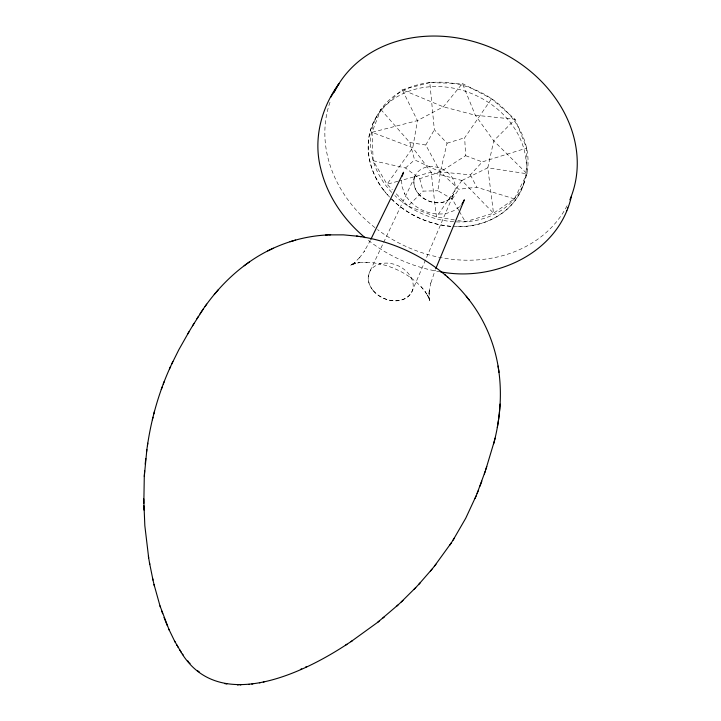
<?xml version="1.0" encoding="UTF-8"?>
<svg xmlns="http://www.w3.org/2000/svg" width="721" height="721" viewBox="0 0 721 721"><rect width="100%" height="100%" fill="white"/><g stroke="black" fill="none" stroke-linecap="round" stroke-linejoin="round"><path stroke-width="0.54" stroke-dasharray="3.6 2.7" d="M401.516 180.358L402.102 186.802L404.607 193.652M429.049 293.357L429.094 292.564L429.572 299.882M428.986 294.141L429.346 290.004M429.274 290.77L429.184 291.536L430.77 282.911L430.446 284.308L435.133 270.213L434.889 270.853M458.781 210.415L452.265 199.059L437.881 190.768L440.324 171.922L447.047 143.2L434.339 129.744L429.806 82.618L462.422 83.528L491.569 98.732L515.118 119.326L526.6 148.111L527.024 173.77L514.37 198.888L493.525 213.236L465.297 221.78L456.231 220.247M524.086 182.755C515.641 211.983 484.007 228.413 454.933 226.565M429.806 82.618L402.228 89.71L380.859 109.511L372.018 132.313L373.172 160.729L387.033 184.243L392.314 189.722M425.534 259.911L411.826 291.933C399.668 312.535 360.455 293.943 369.828 271.52L415.548 175.086C405.68 196.4 442.847 214.227 453.842 193.805L425.976 258.884M369.846 241.373L370.17 240.769L364.24 251.35L364.619 250.755L359.437 257.92L360.383 256.766L353.813 263.39L355.165 262.318L351.56 264.859L353.182 263.859M376.903 116.018C360.5 141.622 368.882 176.221 389.439 196.878M514.37 198.888L476.779 187.244L458.754 189.262L440.324 171.922L425.778 145.02L434.339 129.744M452.265 199.059L458.754 189.262M373.172 160.729L405.517 167.993L419.712 178.691L440.324 171.922L465.649 155.682L464.666 137.792L491.569 98.732M380.859 109.511L409.852 142.551L414.575 159.837L440.324 171.922L470.38 174.852L482.259 161.91L526.6 148.111M460.079 206.206L460.548 205.719M396.262 193.832L408.077 206.107L423.074 191.119L437.881 190.768M459.592 206.693L454.347 210.487L447.2 213.191C430.933 216.769 412.8 208.558 404.769 193.958M405.517 167.993L414.575 159.837M350.613 265.292L354.029 263.39M351.488 264.805L353.299 263.895L350.776 265.058L356.859 262.976L353.443 263.85L359.572 262.606L357.571 262.886L367.097 262.291L364.096 262.291L372.946 262.768L380.418 264.03L379.616 263.859C390.71 266.301 401.309 270.979 410.582 277.54L409.979 277.089L411.889 278.477M447.047 143.2L464.666 137.792M397.794 181.304L387.033 184.243L412.772 147.724L417.45 120.614L402.228 89.71L443.343 106.816L475.319 115.225L515.118 119.326L493.741 140.829L487.802 167.822L493.525 213.236L461.873 180.502L431.158 172.211L398.875 181.016M450.67 226.313C427.968 224.348 406.031 214.047 390.187 197.644M409.852 142.551L425.778 145.02M440.225 271.754C413.71 267.572 388.358 256.343 367.404 239.588M454.428 219.941L436.439 216.895L408.077 206.107M465.649 155.682L482.259 161.91M411.213 277.991L417.08 282.776L423.263 289.103L421.271 286.841L427.093 294.393L425.264 291.644L429.41 299.197L427.463 294.979L429.067 298.124L429.031 297.133L429.581 300.197L429.076 298.233M459.322 211.361L465.297 221.78M404.418 193.282L404.959 194.319M470.38 174.852L476.779 187.244M428.788 297.25L429.878 300.909M419.712 178.691L423.074 191.119M391.773 192.444A80.878 67.441 24.3 0 1 430.022 82.591A80.878 67.441 24.3 0 1 525.447 178.907A80.878 67.441 24.3 0 1 394.82 195.517M567.067 205.755A129.573 108.177 24.3 0 1 377.543 229.602M374.983 227.647A129.573 108.177 24.3 0 1 330.281 101.418M461.873 180.502L436.439 216.895L431.158 172.211L412.772 147.724L372.018 132.313L417.45 120.614L443.343 106.816L462.422 83.528L475.319 115.225L493.741 140.829L527.024 173.77L487.802 167.822L461.873 180.502M373.262 290.68A23.351 17.809 24.3 0 0 411.754 292.068A23.351 17.809 24.3 0 0 387.123 263.111A23.351 17.809 24.3 0 0 373.262 290.68M418.252 193.543A21.324 17.403 24.3 0 0 453.779 193.931A21.324 17.403 24.3 0 0 431.69 166.551A21.324 17.403 24.3 0 0 418.252 193.543M383.202 189.479A81.248 67.54 24.3 0 0 519.471 193.688A81.248 67.54 24.3 0 0 439.062 86.574A81.248 67.54 24.3 0 0 383.202 189.479"/><path stroke-width="1.08" d="M143.83 503.375L144.29 476.428L146.868 449.562M494.408 440.919C500.266 417.657 502.113 393.233 498.572 369.449M144.66 470.732L144.29 476.428M499.887 406.905L500.104 404.057M499.842 407.617L499.32 413.331M145.191 464.153L145.768 458.475M499.256 413.98L498.544 419.658M147.426 445.686C151.419 418.351 159.098 391.521 170.625 366.403M146.525 452.013L147.778 443.19M498.472 420.235L497.301 427.535M330.624 97.452L338.951 83.69C321.16 107.871 313.067 139.45 320.8 168.84C327.244 195.959 343.836 219.995 365.114 237.714M402.075 176.339L403.562 172.256L370.819 239.399M485.891 469.272L494.354 441.09M153.834 413.899L154.474 411.34M152.356 419.757L152.996 417.234M493.669 443.839L495.093 438.17M571.311 196.761C558.405 253.495 494.092 282.371 440.225 271.754M477.077 493.552L485.215 471.309M484.341 473.976L486.765 466.595M479.997 486.143L481.844 481.114M161.27 389.448L162.216 386.916M163.234 384.149L164.181 381.598M566.436 211.082L566.715 210.37M567.409 208.585L567.688 207.882M453.085 540.11L465.757 518.192L476.121 495.85M435.718 268.816L464.369 199.816L462.359 203.484M475.076 498.418L478.131 490.974M171.715 364.051L178.835 349.73L189.037 331.723M169.471 368.909L172.869 361.536M192.606 325.775L203.169 309.165M187.595 334.138L194.057 323.359M434.366 566.246L451.274 542.886M200.014 313.869C212.425 294.727 228.016 277.504 246.483 264.039M196.914 318.682L198.446 316.312M449.85 545.103L454.518 537.866M205.07 306.47L206.693 304.145M461.855 204.169L462.26 203.628M418.595 584.56L431.969 569.202M430.392 571.158L435.971 564.264M214.245 294.474L216.12 292.302M216.489 291.861L218.355 289.698M401.273 601.954L415.747 587.57M414.106 589.327L420.262 582.766M350.92 641.681L377.534 622.43L398.037 604.946M396.37 606.496L402.985 600.368M377.534 622.43L379.192 621.087M382.761 618.185L384.464 616.806M247.024 263.661C270.312 246.555 298.62 236.299 327.514 234.938M244.131 265.761L249.358 261.957M179.574 649.612C215.849 714.899 301.387 674.333 346.981 644.25M345.422 645.259L352.533 640.627M273.304 248.213L267.752 250.899M300.423 669.439L301.729 668.854M305.56 667.114L306.939 666.492M290.049 241.724L292.726 240.931M292.987 240.85L295.61 240.075M259.443 682.823L260.461 682.607M263.291 681.994L264.382 681.76M248.52 684.463L249.457 684.355M251.782 684.067L252.801 683.941M328.713 234.884L343.43 234.857L357.76 236.218M325.504 235.046L330.651 234.785M237.452 684.95L238.318 684.95M239.976 684.941L240.904 684.941M359.797 236.515C401.552 242.689 441.045 264.706 467.451 297.764M356.498 236.046L360.969 236.677M224.637 683.58L226.881 683.995M197.743 670.809L198.419 671.341M198.933 671.738L199.546 672.224M444.848 274.692L445.758 275.476M447.308 276.801L448.282 277.648M187.757 660.887L188.37 661.59M189.479 662.851L190.038 663.491M468.181 298.692C484.99 319.791 495.624 345.62 499.004 372.351M466.235 296.241L469.443 300.278M180.638 651.288L181.214 652.126M182.557 654.073L183.08 654.857M168.732 629.009L174.617 641.131L180.097 650.45M177.627 646.458L178.186 647.368M176.582 644.646L177.087 645.556M174.617 641.131L175.158 642.105M167.317 625.729L164.018 617.428M169.21 630.109L159.999 605.892L154.015 584.47M162.676 613.742L161.765 611.129M159.999 605.892L160.468 607.262M149.445 562.506L152.996 580.081M152.6 578.431L154.393 586.047M143.74 498.896L144.831 525.663L148.679 557.892M148.364 556.053L149.752 564.273M498.058 366.034L498.481 368.9M143.876 505.718L143.966 510.071M334.156 92.27A129.573 108.177 24.3 0 1 496.12 49.785A129.573 108.177 24.3 0 1 569.887 199.762"/></g></svg>
